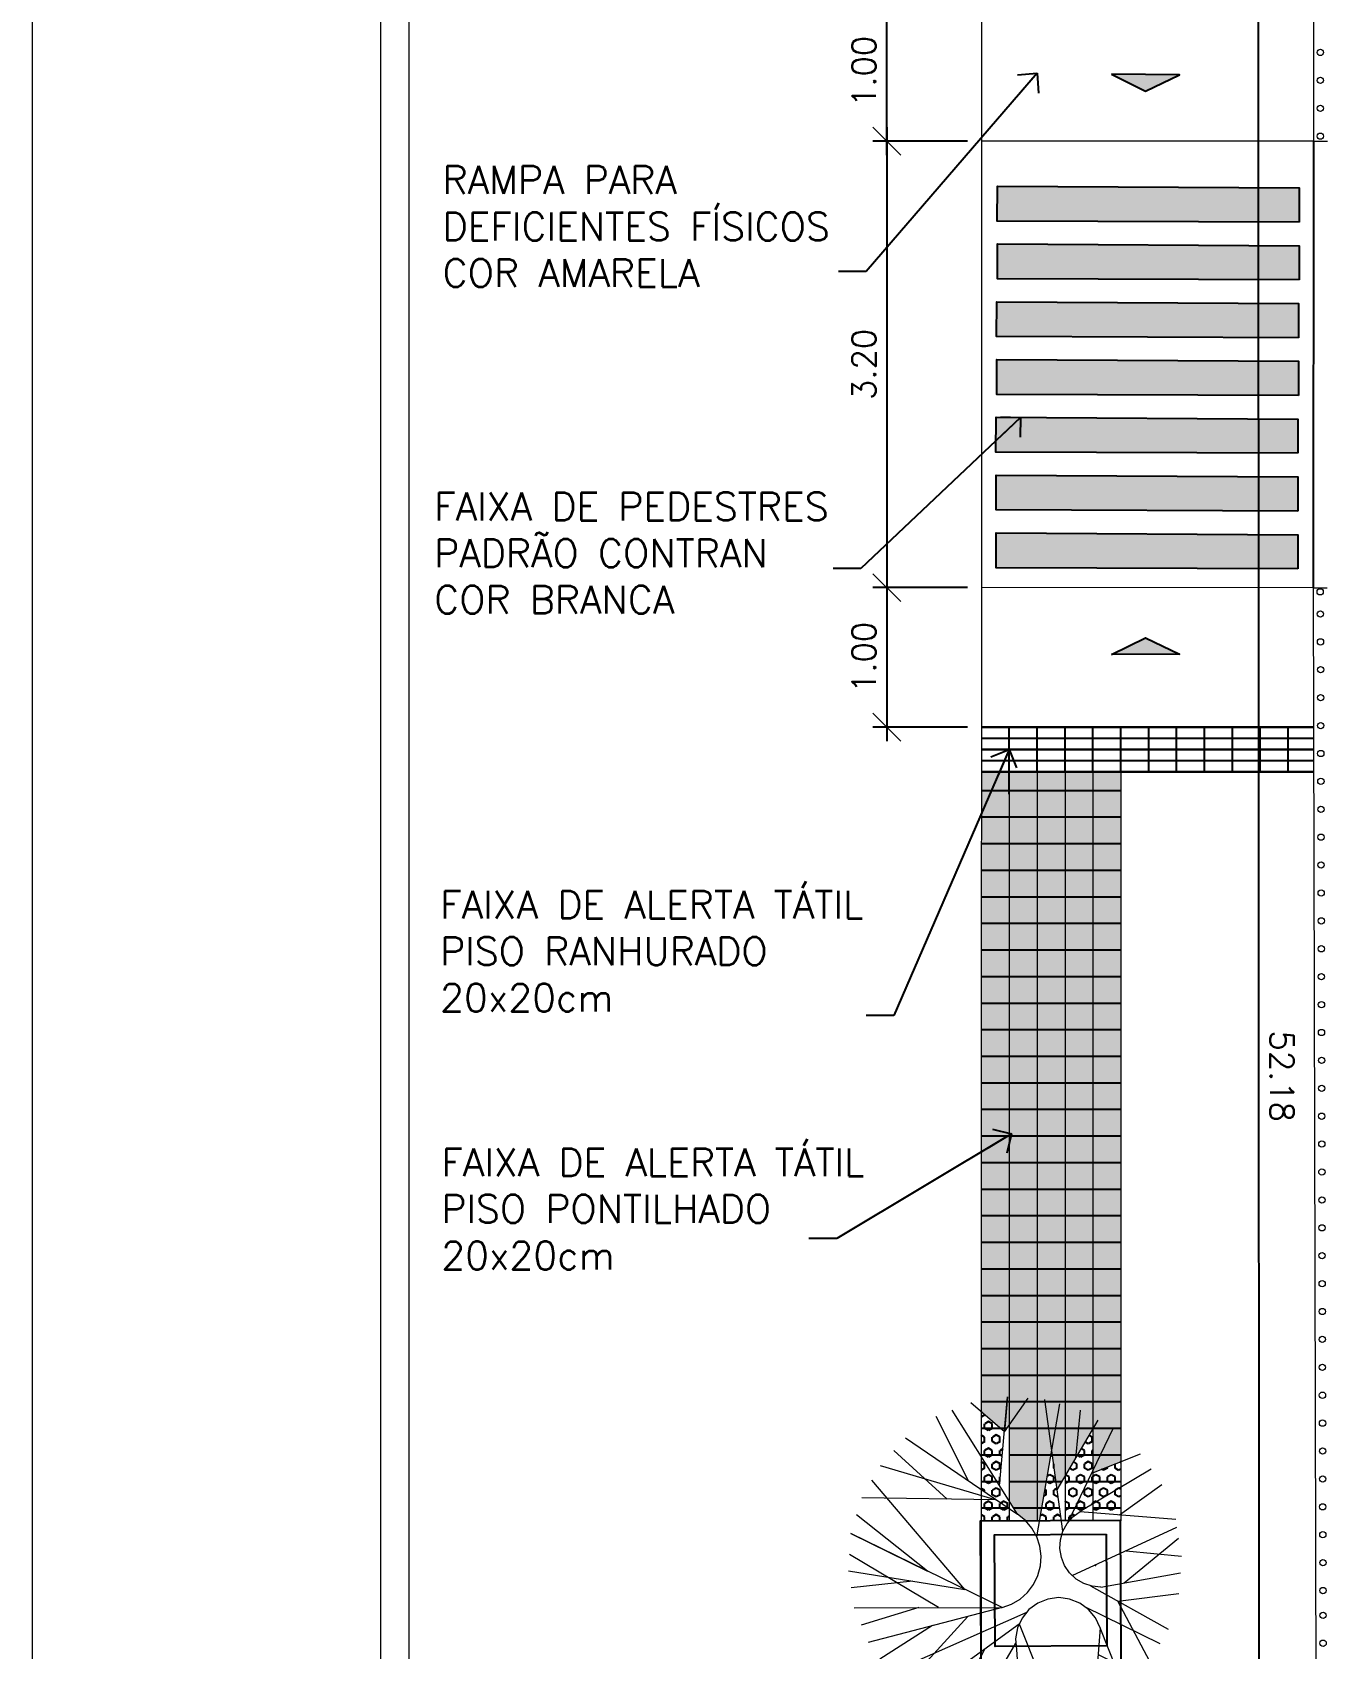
# Model space of a CAD drawing. Header units: millimetres. Extents: x 521 to 1055, y 261 to 520.
# Drawn here: x 520.78 to 530.06, y 475.91 to 487.5 of the extents above; entities that cross this region are included whole.
import ezdxf

# ---------------------------------------------------------------- set-up
doc = ezdxf.new("R2010")
doc.units = ezdxf.units.MM
doc.linetypes.add('CONTINU', pattern=[0])
doc.layers.add('0.1', color=8, linetype='Continuous', lineweight=13)
doc.layers.add('Texto 2', color=1, linetype='Continuous')
doc.styles.add('60x100', font='romans.shx', dxfattribs={"height": 0.2})
doc.styles.add('ROMANS', font='romans')
doc.dimstyles.new('Fares Eng - 100', dxfattribs={"dimscale": 2, "dimtxt": 0.05, "dimasz": 0.1, "dimexe": 0.05, "dimexo": 0.1, "dimgap": 0.05, "dimtad": 1, "dimlfac": 2, "dimzin": 4, "dimdsep": 46, "dimtxsty": 'ROMANS', "dimblk1": 'OBLIQUE', "dimblk2": 'OBLIQUE', "dimsah": 1, "dimcen": 0.05, "dimdle": 0.05, "dimclrd": 256, "dimclre": 256, "dimclrt": 1, "dimaunit": 1, "dimadec": 0, "dimazin": 0, "dimtfac": 1, "dimtmove": 2, "dimatfit": 3, "dimldrblk": 'OPEN90', "dimfxl": 1, "dimtolj": 1, "dimtzin": 0, "dimarcsym": 0})
doc.dimstyles.new('Fares Eng - 50', dxfattribs={"dimscale": 2, "dimtxt": 0.085, "dimasz": 0.1, "dimexe": 0.05, "dimexo": 0.05, "dimgap": 0.04, "dimtad": 1, "dimzin": 4, "dimdsep": 46, "dimtxsty": 'ROMANS', "dimblk1": 'OBLIQUE', "dimblk2": 'OBLIQUE', "dimsah": 1, "dimcen": 0.05, "dimdle": 0.05, "dimclrd": 8, "dimclre": 8, "dimclrt": 8, "dimaunit": 1, "dimadec": 0, "dimazin": 0, "dimtfac": 1, "dimtix": 1, "dimtmove": 2, "dimatfit": 0, "dimldrblk": 'OPEN90', "dimfxl": 1, "dimtolj": 1, "dimtzin": 0, "dimarcsym": 0})
pattern_1 = [(90, (143.7004, 358.23872), (-0.0549926, 3e-18), [0.03175, -0.0635]), (210, (143.7004, 358.23872), (0.0274963, -0.0476249886), [0.03175, -0.0635]), (150, (143.7004, 358.27047), (-0.0274963, -0.0476249886), [0.03175, -0.0635])]
pattern_2 = [(0, (143.7004, 358.23872), (0, 0.1905), [])]

# ---------------------------------------------------------------- blocks, each defined once
blk = doc.blocks.new('ARV1')
for p, q in [((-0.1407, 1.4161), (0.0989, 1.7605)), ((0.1949, 0.3431), (0.4235, 1.7048)), ((0.4634, 0.4005), (0.2709, 1.7498)), ((-0.5054, 0.9113), (-0.8423, 1.5681)), ((0.4031, 0.8237), (0.8191, 1.5396)), ((0.5923, 1.1492), (0.6377, 1.6415)), ((0.5168, 0.4952), (0.9711, 1.4544)), ((-0.7238, 0.7245), (-1.2729, 1.2194)), ((0.755, 0.9984), (1.2545, 1.1977)), ((1.0437, 0.573), (1.4738, 0.8844)), ((0.5591, -0.0523), (1.6313, 0.447)), ((1.095, -0.1252), (1.6493, 0.337)), ((1.1112, 0.2048), (1.6793, 0.1529)), ((-0.8061, -0.388), (-1.7211, 0.152)), ((-1.0745, -0.1172), (-1.7031, -0.1904)), ((0.7476, -0.1574), (1.5471, -0.5954)), ((0.8557, -0.1699), (1.6686, -0.0184)), ((-1.0074, -0.3893), (-1.5974, -0.572)), ((0.0893, -0.4358), (-1.3067, -1.0613)), ((-0.506, -0.477), (-1.1567, -1.1971)), ((0.6958, -0.3704), (1.4637, -0.7442)), ((-0.8667, -0.5727), (-1.4069, -0.9182)), ((-0.3293, -0.8064), (-0.6899, -1.5051)), ((-0.0159, -0.7468), (-0.4854, -1.5654)), ((-0.0071, -0.8135), (0.0586, -1.6373)), ((0.83, -0.8592), (1.2412, -1.0601)), ((-0.2148, -1.0934), (-0.845, -1.418)), ((0.2097, -1.0193), (0.6221, -1.4999))]:
    blk.add_line(p, q)
for points in [[(-0.1872, 0.8633), (-0.1108, 1.7737), (-0.1407, 1.4161), (-0.4881, 1.7122)], [(-1.1556, 1.349), (-0.0013, 0.5719), (-0.6793, 1.6344)], [(-1.4123, 1.0654), (-0.2215, 0.7202), (-1.5994, 0.732)], [(1.365, 1.0398), (0.638, 0.6035), (1.6177, 0.5303)], [(-1.7315, -0.0163), (-0.5369, -0.1994), (-1.4972, 0.9138)], [(-1.67, -0.3938), (-0.1549, -0.3836), (-1.7076, 0.3652), (-0.9208, -0.0143), (-1.6507, 0.558)], [(-0.1549, -0.3836), (-0.0593, -0.3487), (0.0278, -0.2962), (0.1033, -0.2277), (0.1642, -0.1462), (0.2083, -0.0545), (0.2342, 0.044), (0.2404, 0.1456), (0.2272, 0.2464), (0.1949, 0.3431), (0.1448, 0.4315), (0.0786, 0.5088), (-0.0013, 0.5719)], [(0.8557, -0.1699), (0.7651, -0.1613), (0.679, -0.1335), (0.6007, -0.0877), (0.5344, -0.0259), (0.483, 0.0489), (0.4489, 0.1331), (0.434, 0.2225), (0.439, 0.3131), (0.4634, 0.4005), (0.5062, 0.4804), (0.5654, 0.5493), (0.638, 0.6035)], [(0.849, -0.5865), (0.8014, -0.4854), (0.7301, -0.3991), (0.6394, -0.3338), (0.5353, -0.2931), (0.4242, -0.2796), (0.3134, -0.2945), (0.2099, -0.3365), (0.12, -0.4031), (0.0498, -0.4901), (0.0033, -0.5918), (-0.016, -0.702), (-0.0071, -0.8135)], [(1.36, -0.9289), (1.0306, -0.3125), (1.6553, -0.2288)], [(-0.1549, -0.3836), (-0.1549, -0.3836), (-1.526, -0.748)], [(-1.0233, -1.3179), (0.0189, -0.5497), (0.436, -1.5757)], [(1.1033, -1.2124), (0.849, -0.5865), (0.79, -1.4316)], [(-0.3231, -1.6133), (0.0157, -1.1009), (0.262, -1.6039)]]:
    blk.add_lwpolyline(points)
blk = doc.blocks.new('SET1')
at = {"layer": 'Texto 2'}
blk.add_hatch(color=8, dxfattribs=at).paths.add_polyline_path([(0.282, 0.232), (-0.113, 0.138), (-0.282, -0.232)])
at = {"layer": 'Texto 2', "color": 1}
blk.add_lwpolyline([(-0.282, -0.232), (-0.113, 0.138), (0.282, 0.232)], close=True, dxfattribs=at)
blk = doc.blocks.new('_OBLIQUE')
at = {"color": 0, "linetype": 'ByBlock'}
blk.add_line((-0.5, -0.5), (0.5, 0.5), dxfattribs=at)
blk = doc.blocks.new('*D3073')
at = {"layer": '0.1', "color": 8, "linetype": 'CONTINU', "lineweight": -2, "transparency": 16777216}
for p, q in [((526.903, 486.817), (526.903, 483.417)), ((527.48, 486.717), (526.803, 486.717)), ((527.48, 483.517), (526.803, 483.517))]:
    blk.add_line(p, q, dxfattribs=at)
at = {"layer": 'DEFPOINTS', "color": 0, "linetype": 'CONTINU', "lineweight": -2, "transparency": 16777216}
for p in [(527.58, 486.717), (526.903, 483.517), (527.58, 483.517)]:
    blk.add_point(p, dxfattribs=at)
at = {"layer": '0.1', "color": 8, "linetype": 'CONTINU', "lineweight": -2, "transparency": 16777216, "xscale": 0.2, "yscale": 0.2, "zscale": 0.2}
for p, rotation in [((526.903, 486.717), 90), ((526.903, 483.517), 270)]:
    blk.add_blockref('_OBLIQUE', p, dxfattribs=dict(at, rotation=rotation))
at = {"layer": '0.1', "color": 8, "linetype": 'CONTINU', "lineweight": -2, "transparency": 16777216, "insert": (526.738, 485.117), "char_height": 0.17, "attachment_point": 5, "rotation": 90, "style": 'ROMANS'}
blk.add_mtext('\\A1;3.20', dxfattribs=at)
blk = doc.blocks.new('_Open90')
at = {"color": 0, "linetype": 'ByBlock', "lineweight": -2}
for p, q in [((0, 0), (-1, 0)), ((-0.5, 0.5), (0, 0)), ((0, 0), (-0.5, -0.5))]:
    blk.add_line(p, q, dxfattribs=at)
blk = doc.blocks.new('*D3074')
at = {"layer": '0.1', "color": 8, "linetype": 'CONTINU', "lineweight": -2, "transparency": 16777216}
for p, q in [((526.903, 486.617), (526.903, 487.817)), ((527.48, 487.717), (526.803, 487.717)), ((527.48, 486.717), (526.803, 486.717))]:
    blk.add_line(p, q, dxfattribs=at)
at = {"layer": 'DEFPOINTS', "color": 0, "linetype": 'CONTINU', "lineweight": -2, "transparency": 16777216}
for p in [(526.903, 487.717), (527.58, 487.717), (527.58, 486.717)]:
    blk.add_point(p, dxfattribs=at)
at = {"layer": '0.1', "color": 8, "linetype": 'CONTINU', "lineweight": -2, "transparency": 16777216, "xscale": 0.2, "yscale": 0.2, "zscale": 0.2}
for p, rotation in [((526.903, 487.717), 90), ((526.903, 486.717), 270)]:
    blk.add_blockref('_OBLIQUE', p, dxfattribs=dict(at, rotation=rotation))
at = {"layer": '0.1', "color": 8, "linetype": 'CONTINU', "lineweight": -2, "transparency": 16777216, "insert": (526.738, 487.217), "char_height": 0.17, "attachment_point": 5, "rotation": 90, "style": 'ROMANS'}
blk.add_mtext('\\A1;1.00', dxfattribs=at)
blk = doc.blocks.new('*D3075')
at = {"layer": '0.1', "color": 8, "linetype": 'CONTINU', "lineweight": -2, "transparency": 16777216}
for p, q in [((526.903, 483.617), (526.903, 482.417)), ((527.48, 483.517), (526.803, 483.517)), ((527.48, 482.517), (526.803, 482.517))]:
    blk.add_line(p, q, dxfattribs=at)
at = {"layer": 'DEFPOINTS', "color": 0, "linetype": 'CONTINU', "lineweight": -2, "transparency": 16777216}
for p in [(527.58, 483.517), (526.903, 482.517), (527.58, 482.517)]:
    blk.add_point(p, dxfattribs=at)
at = {"layer": '0.1', "color": 8, "linetype": 'CONTINU', "lineweight": -2, "transparency": 16777216, "xscale": 0.2, "yscale": 0.2, "zscale": 0.2}
for p, rotation in [((526.903, 483.517), 90), ((526.903, 482.517), 270)]:
    blk.add_blockref('_OBLIQUE', p, dxfattribs=dict(at, rotation=rotation))
at = {"layer": '0.1', "color": 8, "linetype": 'CONTINU', "lineweight": -2, "transparency": 16777216, "insert": (526.738, 483.017), "char_height": 0.17, "attachment_point": 5, "rotation": 90, "style": 'ROMANS'}
blk.add_mtext('\\A1;1.00', dxfattribs=at)
blk = doc.blocks.new('*D3082')
at = {"layer": '0.1', "color": 8, "linetype": 'CONTINU', "lineweight": -2, "transparency": 16777216}
for p, q in [((529.577, 453.826), (529.563, 506.204)), ((529.923, 506.104), (529.463, 506.104)), ((529.938, 453.926), (529.477, 453.926))]:
    blk.add_line(p, q, dxfattribs=at)
at = {"layer": 'DEFPOINTS', "color": 0, "linetype": 'CONTINU', "lineweight": -2, "transparency": 16777216}
for p in [(529.563, 506.104), (530.023, 506.104), (530.038, 453.926)]:
    blk.add_point(p, dxfattribs=at)
at = {"layer": '0.1', "color": 8, "linetype": 'CONTINU', "lineweight": -2, "transparency": 16777216, "xscale": 0.2, "yscale": 0.2, "zscale": 0.2}
for p, rotation in [((529.563, 506.104), 90.01598495567302), ((529.577, 453.926), 270.015984955673)]:
    blk.add_blockref('_OBLIQUE', p, dxfattribs=dict(at, rotation=rotation))
at = {"layer": '0.1', "color": 8, "linetype": 'CONTINU', "lineweight": -2, "transparency": 16777216, "insert": (529.735, 480.015), "char_height": 0.17, "attachment_point": 5, "rotation": 270.016, "style": 'ROMANS'}
blk.add_mtext('\\A1;52.18', dxfattribs=at)

msp = doc.modelspace()

# ---------------------------------------------------------------- hatches: boundary and pattern name
at = {"layer": '0.1', "linetype": 'CONTINU', "lineweight": -2}
h = msp.add_hatch(color=8, dxfattribs=at)
h.dxf.hatch_style = 1
h.paths.add_polyline_path([(529.85935, 486.38198), (527.69549, 486.39487), (527.69455, 486.14487), (529.85843, 486.13675)])
h.paths.add_polyline_path([(529.85983, 485.96773), (527.69597, 485.98063), (527.69503, 485.73063), (529.85891, 485.72251)])
h.paths.add_polyline_path([(529.85441, 485.55352), (527.69055, 485.56642), (527.68961, 485.31642), (529.85349, 485.3083)])
h.paths.add_polyline_path([(529.8549, 485.13928), (527.69103, 485.15217), (527.69009, 484.90217), (529.85398, 484.89405)])
h.paths.add_polyline_path([(529.84948, 484.72507), (527.68561, 484.73796), (527.68468, 484.48796), (529.84856, 484.47984)])
h.paths.add_polyline_path([(529.84996, 484.31083), (527.6861, 484.32372), (527.68516, 484.07372), (529.84904, 484.0656)])
h.paths.add_polyline_path([(529.84996, 483.89658), (527.6861, 483.90948), (527.68516, 483.65948), (529.84904, 483.65136)])
h = msp.add_hatch(dxfattribs=at)
h.set_pattern_fill('HEX,_O', color=8, scale=0.01, angle=90, double=1)
h.set_pattern_definition(pattern_1)
h.paths.add_polyline_path([(527.78009, 482.19699), (527.58009, 482.19699), (527.57995, 477.60933), (527.74587, 477.46641), (527.77995, 477.51485)])
h.paths.add_polyline_path([(527.98009, 482.19698), (527.78009, 482.19699), (527.78008, 482.03699), (527.77994, 476.97074), (527.84035, 476.87496), (527.89766, 476.82921), (527.97993, 476.82962)])
h.paths.add_polyline_path([(528.18009, 482.19697), (527.98009, 482.19698), (527.97993, 476.82962), (527.99688, 476.8297), (528.08482, 477.33721), (528.12431, 477.04966), (528.17994, 477.14425)])
h.paths.add_polyline_path([(528.38009, 482.19697), (528.18009, 482.19697), (528.17994, 477.14425), (528.37995, 477.48433)])
h.paths.add_polyline_path([(528.58009, 482.19696), (528.38009, 482.19697), (528.37994, 477.17412), (528.57994, 477.2527)])
h = msp.add_hatch(dxfattribs=at)
h.set_pattern_fill('LINE,_O', color=8, scale=0.06, double=1)
h.set_pattern_definition(pattern_2)
h.paths.add_polyline_path([(528.58009, 482.19696), (528.38009, 482.19697), (528.37994, 477.17412), (528.57994, 477.2527)])
h.paths.add_polyline_path([(528.38009, 482.19697), (528.18009, 482.19697), (528.17994, 477.14425), (528.37995, 477.48433)])
h.paths.add_polyline_path([(528.18009, 482.19697), (527.98009, 482.19698), (527.97993, 476.82962), (527.99688, 476.8297), (528.08482, 477.33721), (528.12431, 477.04966), (528.17994, 477.14425)])
h.paths.add_polyline_path([(527.98009, 482.19698), (527.78009, 482.19699), (527.78008, 482.03699), (527.77994, 476.97074), (527.84035, 476.87496), (527.89766, 476.82921), (527.97993, 476.82962)])
h.paths.add_polyline_path([(527.78009, 482.19699), (527.58009, 482.19699), (527.57995, 477.60933), (527.74587, 477.46641), (527.77995, 477.51485)])
h = msp.add_hatch(dxfattribs=at)
h.set_pattern_fill('HEX,_O', color=8, scale=0.01, angle=90, double=1)
h.set_pattern_definition(pattern_1)
h.paths.add_polyline_path([(527.7458, 477.46647), (527.57995, 477.60933), (527.57994, 477.28781), (527.71129, 477.07958)])
h.paths.add_polyline_path([(527.57994, 477.28781), (527.57994, 477.05227), (527.68665, 476.97961), (527.68676, 476.97958), (527.6867, 476.97958), (527.77993, 476.9161), (527.77994, 476.97074)])
h.paths.add_polyline_path([(527.77993, 476.9161), (527.6867, 476.97958), (527.57994, 476.98106), (527.57993, 476.82765), (527.77993, 476.82863)])
h.paths.add_polyline_path([(528.08482, 477.33721), (527.99688, 476.8297), (528.1544, 476.83048)])
h.paths.add_polyline_path([(528.37994, 477.1885), (528.37995, 477.48433), (528.17994, 477.14425), (528.17993, 476.83061), (528.20819, 476.83075)])
h.paths.add_polyline_path([(528.37994, 477.17412), (528.37143, 477.17077), (528.20819, 476.83075), (528.21413, 476.83077), (528.23695, 476.85706), (528.28797, 476.89473), (528.37993, 476.94927)], flags=17)
h.paths.add_polyline_path([(528.57994, 477.2527), (528.37994, 477.17412), (528.37993, 476.94927), (528.57994, 477.06788)])
h.paths.add_polyline_path([(528.57994, 477.06788), (528.37993, 476.94927), (528.37993, 476.88738), (528.57201, 476.87201), (528.57993, 476.87768)])
h.paths.add_polyline_path([(528.1799, 475.83059), (527.9799, 475.82961), (527.9799, 475.76629), (527.98234, 475.7602), (528.17989, 475.52751)])
h.paths.add_polyline_path([(527.75362, 475.82849), (527.5799, 475.82763), (527.5799, 475.65672), (527.68489, 475.71011)])
h = msp.add_hatch(dxfattribs=at)
h.set_pattern_fill('LINE,_O', color=8, scale=0.06, double=1)
h.set_pattern_definition(pattern_2)
h.paths.add_polyline_path([(527.7458, 477.46647), (527.57995, 477.60933), (527.57994, 477.28781), (527.71129, 477.07958)])
h.paths.add_polyline_path([(527.77993, 476.9161), (527.6867, 476.97958), (527.57994, 476.98106), (527.57993, 476.82765), (527.77993, 476.82863)])
h.paths.add_polyline_path([(527.57994, 477.28781), (527.57994, 477.05227), (527.68665, 476.97961), (527.68676, 476.97958), (527.6867, 476.97958), (527.77993, 476.9161), (527.77994, 476.97074)])
h.paths.add_polyline_path([(528.08482, 477.33721), (527.99688, 476.8297), (528.1544, 476.83048)])
h.paths.add_polyline_path([(528.37994, 477.1885), (528.37995, 477.48433), (528.17994, 477.14425), (528.17993, 476.83061), (528.20819, 476.83075)])
h.paths.add_polyline_path([(528.37994, 477.17412), (528.37143, 477.17077), (528.20819, 476.83075), (528.21413, 476.83077), (528.23695, 476.85706), (528.28797, 476.89473), (528.37993, 476.94927)], flags=17)
h.paths.add_polyline_path([(528.57994, 477.2527), (528.37994, 477.17412), (528.37993, 476.94927), (528.57994, 477.06788)])
h.paths.add_polyline_path([(528.57994, 477.06788), (528.37993, 476.94927), (528.37993, 476.88738), (528.57201, 476.87201), (528.57993, 476.87768)])

# ---------------------------------------------------------------- linework, layer by layer
at = {"layer": '0.1', "color": 8}
for p, q in [((527.58075, 504.77663), (527.57938, 458.12207)), ((529.96208, 489.67899), (529.96111, 486.71689)), ((529.96111, 486.71692), (527.58022, 486.71699)), ((529.96111, 486.71689), (530.06111, 486.71686)), ((529.96102, 483.51692), (527.58013, 483.51699)), ((529.96007, 483.51692), (530.06007, 483.51689)), ((530.03787, 453.92572), (529.96102, 483.51692)), ((527.78009, 482.19699), (527.77993, 476.82863)), ((527.98009, 482.19698), (527.97993, 476.82863)), ((528.18009, 482.19697), (528.17993, 476.82862)), ((528.38009, 482.19697), (528.37993, 476.82861)), ((528.58009, 482.19696), (528.57993, 476.82861))]:
    msp.add_line(p, q, dxfattribs=at)
at = {"layer": '0.1', "color": 8, "linetype": 'CONTINU', "lineweight": -2}
for p, q in [((529.96111, 486.71692), (529.96007, 483.51692)), ((527.78008, 482.03699), (527.7801, 482.51699)), ((527.98009, 482.19698), (527.9801, 482.51698)), ((528.18009, 482.19697), (528.1801, 482.51697)), ((528.38009, 482.19697), (528.3801, 482.51697)), ((528.58009, 482.19696), (528.5801, 482.51696)), ((528.78009, 482.19696), (528.7801, 482.51696)), ((528.98009, 482.19695), (528.9801, 482.51695)), ((529.18009, 482.19694), (529.1801, 482.51694)), ((529.38009, 482.19694), (529.3801, 482.51694)), ((529.58009, 482.19693), (529.5801, 482.51693)), ((529.78009, 482.19693), (529.7801, 482.51693))]:
    msp.add_line(p, q, dxfattribs=at)
at = {"layer": '0.1', "color": 8}
for points in [[(646.97941, 519.88495), (520.77502, 519.88495), (520.77502, 435.88495), (646.97941, 435.88495)], [(523.27502, 436.88495), (523.27502, 518.88495), (645.97941, 518.88495), (645.97941, 436.88495)]]:
    msp.add_lwpolyline(points, close=True, dxfattribs=at)
msp.add_lwpolyline([(630.15941, 517.68495, 0.41421356), (629.15941, 518.68495), (524.47502, 518.68495, 0.41421356), (523.47502, 517.68495), (523.47502, 444.08495, 0.41421356), (524.47502, 443.08495), (629.15941, 443.08495, 0.41421356), (630.15941, 444.08495)], format="xyb", close=True, dxfattribs=at)
at = {"layer": '0.1', "color": 8, "linetype": 'CONTINU', "lineweight": -2}
for points in [[(529.85795, 486.13676), (527.69455, 486.14487), (527.69549, 486.39487), (529.85935, 486.38198), (529.85843, 486.13675)], [(529.85843, 485.72251), (527.69503, 485.73063), (527.69597, 485.98063), (529.85983, 485.96773), (529.85891, 485.72251)], [(529.85301, 485.3083), (527.68961, 485.31642), (527.69055, 485.56642), (529.85441, 485.55352), (529.85349, 485.3083)], [(529.85349, 484.89406), (527.69009, 484.90217), (527.69103, 485.15217), (529.8549, 485.13928), (529.85398, 484.89405)], [(529.84808, 484.47985), (527.68468, 484.48796), (527.68561, 484.73796), (529.84948, 484.72507), (529.84856, 484.47984)], [(529.84856, 484.0656), (527.68516, 484.07372), (527.6861, 484.32372), (529.84996, 484.31083), (529.84904, 484.0656)], [(529.84856, 483.65136), (527.68516, 483.65948), (527.6861, 483.90948), (529.84996, 483.89658), (529.84904, 483.65136)], [(528.57496, 476.83255), (528.57989, 475.83257), (527.5799, 475.82763), (527.57497, 476.82762), (528.57496, 476.83255)], [(528.47545, 476.73206), (528.4794, 475.93207), (527.67941, 475.92813), (527.67546, 476.72812), (528.47545, 476.73206)]]:
    msp.add_lwpolyline(points, dxfattribs=at)
at = {"layer": '0.1', "color": 8, "const_width": 0.015}
for points in [[(529.96383, 482.51692), (527.5801, 482.51699)], [(529.96383, 482.43692), (527.5801, 482.43699)], [(529.96403, 482.35692), (527.58009, 482.35699)], [(529.96424, 482.27692), (527.58009, 482.27699)], [(529.96445, 482.19692), (527.58009, 482.19699)]]:
    msp.add_lwpolyline(points, dxfattribs=at)
at = {"layer": '0.1', "color": 8}
for centre in [(530.01132, 487.35337), (530.01126, 487.15337), (530.01119, 486.95337), (530.01113, 486.75337), (530.00952, 483.4872), (530.01151, 483.32845), (530.01203, 483.12845), (530.01255, 482.92845), (530.01307, 482.72845), (530.01359, 482.52845), (530.01411, 482.32845), (530.01463, 482.12845), (530.01515, 481.92845), (530.01567, 481.72845), (530.01619, 481.52845), (530.0167, 481.32845), (530.01722, 481.12845), (530.01774, 480.92845), (530.01826, 480.72845), (530.01878, 480.52845), (530.0193, 480.32845), (530.01982, 480.12845), (530.02034, 479.92845), (530.02086, 479.72845), (530.02138, 479.52845), (530.0219, 479.32845), (530.02242, 479.12845), (530.02294, 478.92845), (530.02346, 478.72845), (530.02398, 478.52845), (530.0245, 478.32845), (530.02502, 478.12845), (530.02553, 477.92845), (530.02605, 477.72845), (530.02657, 477.52845), (530.02709, 477.32845), (530.02761, 477.12845), (530.02813, 476.92845), (530.02865, 476.72845), (530.02917, 476.52845), (530.02969, 476.32845), (530.03015, 476.15095), (530.03067, 475.95095)]:
    msp.add_circle(centre, 0.0225, dxfattribs=at)
at = {"layer": '0.1', "color": 8, "linetype": 'Continuous'}
msp.add_point((528.39892, 476.50802), dxfattribs=at)

# ---------------------------------------------------------------- block references
at = {"layer": '0.1', "color": 8}
for p, xscale, yscale, zscale, rotation in [((528.75716, 487.19483), -0.6666666666665975, 0.6666666666667425, 0.6666666666666666, 218.9906337436256), ((528.75704, 483.03908), 0.6666666666665975, 0.6666666666665975, 0.6666666666665975, 321.0060070409683)]:
    msp.add_blockref('SET1', p, dxfattribs=dict(at, xscale=xscale, yscale=yscale, zscale=zscale, rotation=rotation))
at = {"layer": '0.1', "color": 8, "linetype": 'Continuous', "xscale": 0.7, "yscale": 0.7, "zscale": 0.7, "rotation": 359.6992061989444}
msp.add_blockref('ARV1', (527.83916, 476.47463), dxfattribs=at)

# ---------------------------------------------------------------- texts
at = {"layer": '0.1', "color": 8, "char_height": 0.2, "attachment_point": 1, "style": '60x100'}
for s, insert in [('RAMPA PARA\\PDEFICIENTES FÍSICOS\\PCOR AMARELA', (523.71644, 486.5395)), ('FAIXA DE PEDESTRES\\PPADRÃO CONTRAN\\PCOR BRANCA', (523.65621, 484.19793)), ('FAIXA DE ALERTA TÁTIL\\PPISO RANHURADO \\P20x20cm', (523.69884, 481.34483)), ('FAIXA DE ALERTA TÁTIL\\PPISO PONTILHADO \\P20x20cm', (523.70735, 479.49744))]:
    msp.add_mtext(s, dxfattribs=dict(at, insert=insert))

# ---------------------------------------------------------------- dimensions: what is measured, and where the dimension line sits
at = {"layer": '0.1', "color": 8, "linetype": 'CONTINU', "lineweight": -2}
dim = msp.add_aligned_dim(p1=(530.03787, 453.92572), p2=(530.02331, 506.1039), distance=0.46064, dimstyle='Fares Eng - 50', dxfattribs=at)
dim.commit()
dim.dimension.update_dxf_attribs({"geometry": '*D3082', "text_midpoint": (529.73496, 480.01473)})
for base, p1, p2, picture, middle in [((526.90253, 487.71699), (527.58022, 486.71699), (527.58025, 487.71699), '*D3074', (526.73753, 487.21699)), ((526.90253, 483.51699), (527.58022, 486.71699), (527.58013, 483.51699), '*D3073', (526.73753, 485.11699)), ((526.90253, 482.51699), (527.58013, 483.51699), (527.5801, 482.51699), '*D3075', (526.73753, 483.01699))]:
    dim = msp.add_linear_dim(base=base, p1=p1, p2=p2, angle=90, dimstyle='Fares Eng - 50', dxfattribs=at)
    dim.commit()
    dim.dimension.update_dxf_attribs({"geometry": picture, "text_midpoint": middle})

# ---------------------------------------------------------------- leaders
at = {"layer": '0.1', "color": 8, "annotation_type": 0, "has_hookline": 1, "hookline_direction": 0, "horizontal_direction": (-1, 0, 0)}
for points in [[(527.97915, 487.20367), (526.75482, 485.78208), (526.55482, 485.78208)], [(527.8615, 484.73691), (526.7165, 483.65354), (526.5165, 483.65354)], [(527.78009, 482.35699), (526.95372, 480.45043), (526.75372, 480.45043)], [(527.79736, 479.60145), (526.54397, 478.85179), (526.34397, 478.85179)]]:
    msp.add_leader(points, dimstyle='Fares Eng - 100', override={"dimtad": 0}, dxfattribs=at)

doc.saveas('drawing.dxf')
